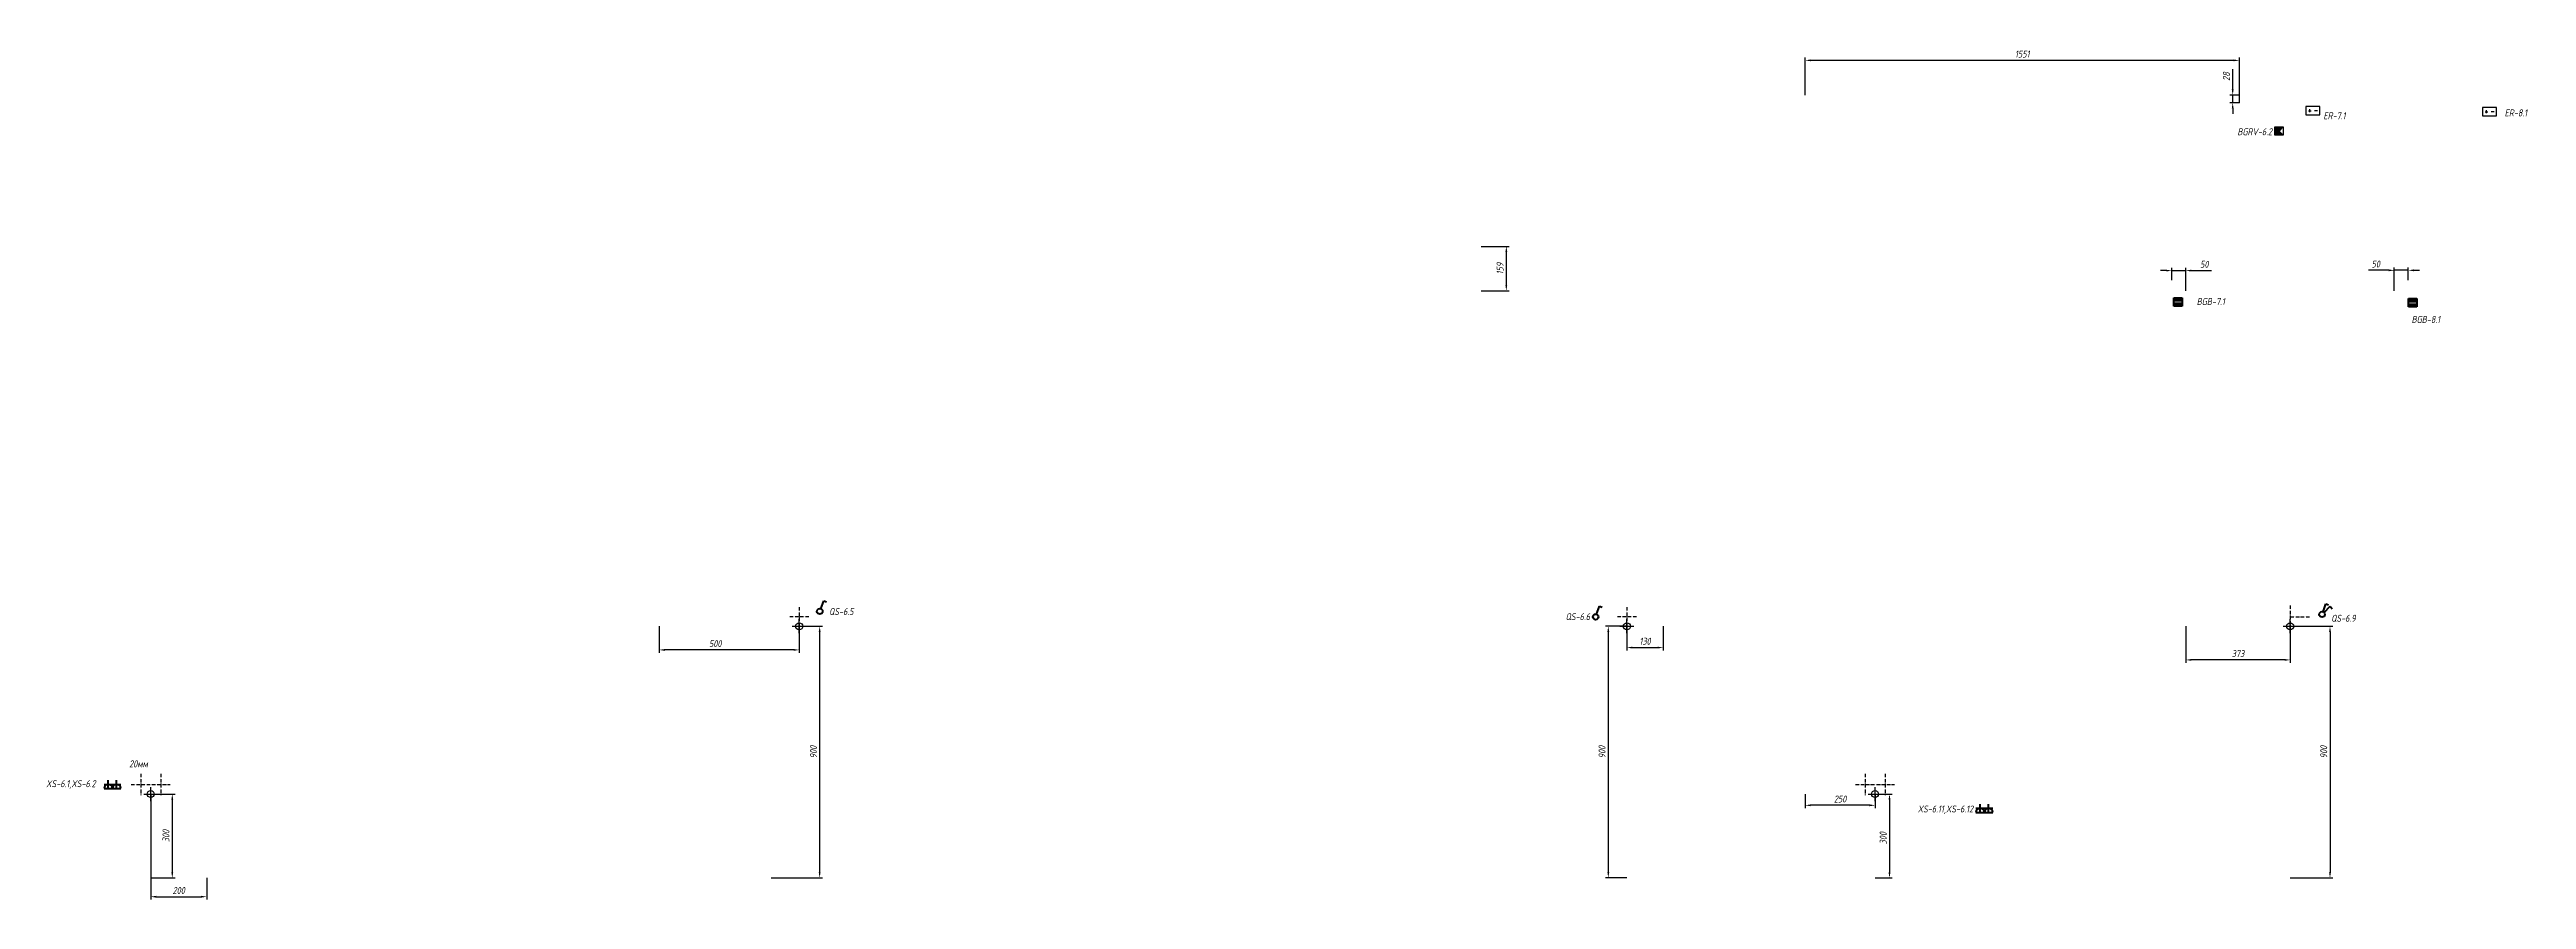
# Model space of a CAD drawing. Header units: millimetres. Extents: x -14867 to 18281, y -44534 to -39091.
# Drawn here: x 9431 to 18281, y -44477 to -41437 of the extents above; entities that cross this region are included whole.
import ezdxf
from ezdxf.enums import TextEntityAlignment as Align

# ---------------------------------------------------------------- set-up
doc = ezdxf.new("R2010")
doc.units = ezdxf.units.MM
doc.header["$PDMODE"] = 34
doc.header["$PDSIZE"] = 25
doc.linetypes.add('ACAD_ISO10W100', pattern=[18.5, 12, -3, 0.5, -3])
doc.layers.add('02 ЭОМ и СС', color=7, linetype='Continuous')
doc.layers.add('11 Привязка размеры', color=7, linetype='Continuous')
doc.styles.get("Standard").update_dxf_attribs({"font": 'Ubuntu-R.ttf'})
doc.styles.add('ГОСТ-ISOCPEUR', font='isocpeui.ttf', dxfattribs={"width": 0.8})
doc.dimstyles.new('ISO-25', dxfattribs={"dimtxt": 2.5, "dimasz": 2.5, "dimexe": 1.25, "dimexo": 0.625, "dimtad": 1, "dimtxsty": 'Standard', "dimcen": 2.5, "dimadec": 0, "dimazin": 0, "dimtfac": 1, "dimtmove": 0, "dimatfit": 3, "dimfxl": 1, "dimarcsym": 0})

# ---------------------------------------------------------------- blocks, each defined once
blk = doc.blocks.new('геркон')
at = {"lineweight": -2}
for points in [[(3, 2), (3, 3), (0, 3), (0, 2)], [(3, 0), (3, 1), (0, 1), (0, 0)]]:
    blk.add_hatch(color=0, dxfattribs=at).paths.add_polyline_path(points)
at = {"color": 0, "lineweight": -2}
for p, q in [((0, 0), (0, 3)), ((0, 3), (3, 3)), ((0, 2), (3, 2)), ((0, 1), (3, 1)), ((3, 0), (0, 0)), ((3, 3), (3, 0))]:
    blk.add_line(p, q, dxfattribs=at)
blk = doc.blocks.new('Охранный датчик')
blk.add_hatch(color=0).paths.add_polyline_path([(3, 3), (0, 3), (0, 0), (3, 0), (1.5, 1.5)])
at = {"color": 0}
for p, q in [((3, 3), (1.5, 1.5)), ((1.5, 1.5), (3, 0))]:
    blk.add_line(p, q, dxfattribs=at)
blk.add_lwpolyline([(3, 0), (0, 0), (0, 3), (3, 3)], close=True, dxfattribs=at)
blk = doc.blocks.new('кнопка 1')
at = {"color": 0, "lineweight": -2}
for p, q in [((0.35, 0.94), (1.39, 3.78)), ((1.39, 3.78), (2.34, 3.45))]:
    blk.add_line(p, q, dxfattribs=at)
blk.add_circle((0, 0), 1, dxfattribs=at)
blk = doc.blocks.new('кнопка 2')
at = {"color": 0, "lineweight": -2}
for p, q in [((0.35, 0.94), (1.39, 3.78)), ((0.71, 0.71), (2.93, 2.93)), ((1.39, 3.78), (2.34, 3.45)), ((2.93, 2.93), (3.66, 2))]:
    blk.add_line(p, q, dxfattribs=at)
blk.add_circle((0, 0), 1, dxfattribs=at)
blk = doc.blocks.new('ИП')
at = {"color": 0}
for p, q in [((0.86, 1.5), (1.91, 1.5)), ((1.38, 0.97), (1.38, 2.03)), ((4.14, 1.5), (3.09, 1.5))]:
    blk.add_line(p, q, dxfattribs=at)
blk.add_lwpolyline([(0, 0), (5, 0), (5, 3), (0, 3)], close=True, dxfattribs=at)
blk = doc.blocks.new('розетка скрытая трехполюсная')
at = {"color": 0, "lineweight": -2}
for p, q in [((-1.5, 1.5), (1.5, 1.5)), ((-1.5, 0), (1.5, 0)), ((0, 0), (0, 3))]:
    blk.add_line(p, q, dxfattribs=at)
blk.add_arc((0, 0), 1.5, 0, 180, dxfattribs=at)
blk = doc.blocks.new('*D889')
at = {"layer": '11 Привязка размеры', "color": 0, "lineweight": -2}
for p, q in [((9792.8, -44099.7), (9879.7, -44099.7)), ((9869.7, -44119.7), (9869.7, -44379.7)), ((9792.8, -44399.7), (9879.7, -44399.7))]:
    blk.add_line(p, q, dxfattribs=at)
at = {"layer": '11 Привязка размеры', "color": 0}
for points in [[(9873.1, -44119.7), (9866.4, -44119.7), (9869.7, -44099.7)], [(9866.4, -44379.7), (9873.1, -44379.7), (9869.7, -44399.7)]]:
    blk.add_solid(points, dxfattribs=at)
at = {"layer": 'Defpoints', "color": 0}
for p in [(9792.8, -44099.7), (9792.8, -44399.7), (9869.7, -44399.7)]:
    blk.add_point(p, dxfattribs=at)
at = {"layer": '11 Привязка размеры', "color": 0, "insert": (9847.2, -44249.7), "char_height": 25, "attachment_point": 5, "rotation": 90, "style": 'ГОСТ-ISOCPEUR'}
blk.add_mtext('300', dxfattribs=at)
blk = doc.blocks.new('*D891')
at = {"layer": '11 Привязка размеры', "color": 0, "lineweight": -2}
for p, q in [((9792.8, -44099.7), (9792.8, -44477)), ((9992.8, -44399.7), (9992.8, -44477)), ((9812.8, -44467), (9972.8, -44467))]:
    blk.add_line(p, q, dxfattribs=at)
at = {"layer": '11 Привязка размеры', "color": 0}
for points in [[(9812.8, -44463.6), (9812.8, -44470.3), (9792.8, -44467)], [(9972.8, -44470.3), (9972.8, -44463.6), (9992.8, -44467)]]:
    blk.add_solid(points, dxfattribs=at)
at = {"layer": 'Defpoints', "color": 0}
for p in [(9792.8, -44099.7), (9992.8, -44399.7), (9992.8, -44467)]:
    blk.add_point(p, dxfattribs=at)
at = {"layer": '11 Привязка размеры', "color": 0, "insert": (9892.8, -44444.5), "char_height": 25, "attachment_point": 5, "style": 'ГОСТ-ISOCPEUR'}
blk.add_mtext('200', dxfattribs=at)
blk = doc.blocks.new('*D893')
at = {"layer": '11 Привязка размеры', "color": 0, "lineweight": -2}
for p, q in [((12109.7, -43499.7), (12192.7, -43499.7)), ((12182.7, -43519.7), (12182.7, -44379.7)), ((12009.7, -44399.7), (12192.7, -44399.7))]:
    blk.add_line(p, q, dxfattribs=at)
at = {"layer": '11 Привязка размеры', "color": 0}
for points in [[(12186, -43519.7), (12179.4, -43519.7), (12182.7, -43499.7)], [(12179.4, -44379.7), (12186, -44379.7), (12182.7, -44399.7)]]:
    blk.add_solid(points, dxfattribs=at)
at = {"layer": 'Defpoints', "color": 0}
for p in [(12109.7, -43499.7), (12009.7, -44399.7), (12182.7, -44399.7)]:
    blk.add_point(p, dxfattribs=at)
at = {"layer": '11 Привязка размеры', "color": 0, "insert": (12160.2, -43949.7), "char_height": 25, "attachment_point": 5, "rotation": 90, "style": 'ГОСТ-ISOCPEUR'}
blk.add_mtext('900', dxfattribs=at)
blk = doc.blocks.new('*D894')
at = {"layer": '11 Привязка размеры', "color": 0, "lineweight": -2}
for p, q in [((11609.7, -43499.7), (11609.7, -43594.2)), ((12109.7, -43499.7), (12109.7, -43594.2)), ((12089.7, -43584.2), (11629.7, -43584.2))]:
    blk.add_line(p, q, dxfattribs=at)
at = {"layer": '11 Привязка размеры', "color": 0}
for points in [[(11629.7, -43580.9), (11629.7, -43587.5), (11609.7, -43584.2)], [(12089.7, -43587.5), (12089.7, -43580.9), (12109.7, -43584.2)]]:
    blk.add_solid(points, dxfattribs=at)
at = {"layer": 'Defpoints', "color": 0}
for p in [(11609.7, -43499.7), (12109.7, -43499.7), (11609.7, -43584.2)]:
    blk.add_point(p, dxfattribs=at)
at = {"layer": '11 Привязка размеры', "color": 0, "insert": (11809.7, -43561.7), "char_height": 25, "attachment_point": 5, "style": 'ГОСТ-ISOCPEUR'}
blk.add_mtext('500', dxfattribs=at)
blk = doc.blocks.new('*D895')
at = {"layer": '11 Привязка размеры', "color": 0, "lineweight": -2}
for p, q in [((15066.7, -43499.7), (15066.7, -43585.8)), ((15196.7, -43499.7), (15196.7, -43585.8)), ((15086.7, -43575.8), (15176.7, -43575.8))]:
    blk.add_line(p, q, dxfattribs=at)
at = {"layer": '11 Привязка размеры', "color": 0}
for points in [[(15086.7, -43572.5), (15086.7, -43579.2), (15066.7, -43575.8)], [(15176.7, -43579.2), (15176.7, -43572.5), (15196.7, -43575.8)]]:
    blk.add_solid(points, dxfattribs=at)
at = {"layer": 'Defpoints', "color": 0}
for p in [(15066.7, -43499.7), (15196.7, -43499.7), (15196.7, -43575.8)]:
    blk.add_point(p, dxfattribs=at)
at = {"layer": '11 Привязка размеры', "color": 0, "insert": (15131.7, -43553.3), "char_height": 25, "attachment_point": 5, "style": 'ГОСТ-ISOCPEUR'}
blk.add_mtext('130', dxfattribs=at)
blk = doc.blocks.new('*D896')
at = {"layer": '11 Привязка размеры', "color": 0, "lineweight": -2}
for p, q in [((15066.7, -43499.7), (14990.4, -43499.7)), ((15000.4, -43519.7), (15000.4, -44379.7)), ((15066.7, -44399.7), (14990.4, -44399.7))]:
    blk.add_line(p, q, dxfattribs=at)
at = {"layer": '11 Привязка размеры', "color": 0}
for points in [[(15003.8, -43519.7), (14997.1, -43519.7), (15000.4, -43499.7)], [(14997.1, -44379.7), (15003.8, -44379.7), (15000.4, -44399.7)]]:
    blk.add_solid(points, dxfattribs=at)
at = {"layer": 'Defpoints', "color": 0}
for p in [(15066.7, -43499.7), (15000.4, -44399.7), (15066.7, -44399.7)]:
    blk.add_point(p, dxfattribs=at)
at = {"layer": '11 Привязка размеры', "color": 0, "insert": (14977.9, -43949.7), "char_height": 25, "attachment_point": 5, "rotation": 90, "style": 'ГОСТ-ISOCPEUR'}
blk.add_mtext('900', dxfattribs=at)
blk = doc.blocks.new('*D897')
at = {"layer": '11 Привязка размеры', "color": 0, "lineweight": -2}
for p, q in [((14546.7, -42140.7), (14646, -42140.7)), ((14636, -42160.7), (14636, -42279.7)), ((14546.7, -42299.7), (14646, -42299.7))]:
    blk.add_line(p, q, dxfattribs=at)
at = {"layer": '11 Привязка размеры', "color": 0}
for points in [[(14639.4, -42160.7), (14632.7, -42160.7), (14636, -42140.7)], [(14632.7, -42279.7), (14639.4, -42279.7), (14636, -42299.7)]]:
    blk.add_solid(points, dxfattribs=at)
at = {"layer": 'Defpoints', "color": 0}
for p in [(14546.7, -42140.7), (14546.7, -42299.7), (14636, -42299.7)]:
    blk.add_point(p, dxfattribs=at)
at = {"layer": '11 Привязка размеры', "color": 0, "insert": (14613.5, -42220.2), "char_height": 25, "attachment_point": 5, "rotation": 90, "style": 'ГОСТ-ISOCPEUR'}
blk.add_mtext('159', dxfattribs=at)
blk = doc.blocks.new('*D899')
at = {"layer": '11 Привязка размеры', "color": 0, "lineweight": -2}
for p, q in [((15953.6, -44099.7), (16015, -44099.7)), ((16005, -44119.7), (16005, -44379.7)), ((15953.6, -44399.7), (16015, -44399.7))]:
    blk.add_line(p, q, dxfattribs=at)
at = {"layer": '11 Привязка размеры', "color": 0}
for points in [[(16008.4, -44119.7), (16001.7, -44119.7), (16005, -44099.7)], [(16001.7, -44379.7), (16008.4, -44379.7), (16005, -44399.7)]]:
    blk.add_solid(points, dxfattribs=at)
at = {"layer": 'Defpoints', "color": 0}
for p in [(15953.6, -44099.7), (15953.6, -44399.7), (16005, -44399.7)]:
    blk.add_point(p, dxfattribs=at)
at = {"layer": '11 Привязка размеры', "color": 0, "insert": (15982.5, -44257.8), "char_height": 25, "attachment_point": 5, "rotation": 90, "style": 'ГОСТ-ISOCPEUR'}
blk.add_mtext('300', dxfattribs=at)
blk = doc.blocks.new('*D900')
at = {"layer": '11 Привязка размеры', "color": 0, "lineweight": -2}
for p, q in [((15703.6, -44099.7), (15703.6, -44150)), ((15933.6, -44140), (15723.6, -44140)), ((15953.6, -44099.7), (15953.6, -44150))]:
    blk.add_line(p, q, dxfattribs=at)
at = {"layer": '11 Привязка размеры', "color": 0}
for points in [[(15723.6, -44136.7), (15723.6, -44143.3), (15703.6, -44140)], [(15933.6, -44143.3), (15933.6, -44136.7), (15953.6, -44140)]]:
    blk.add_solid(points, dxfattribs=at)
at = {"layer": 'Defpoints', "color": 0}
for p in [(15703.6, -44099.7), (15703.6, -44140), (15953.6, -44099.7)]:
    blk.add_point(p, dxfattribs=at)
at = {"layer": '11 Привязка размеры', "color": 0, "insert": (15828.6, -44117.5), "char_height": 25, "attachment_point": 5, "style": 'ГОСТ-ISOCPEUR'}
blk.add_mtext('250', dxfattribs=at)
blk = doc.blocks.new('*D901')
at = {"layer": '11 Привязка размеры', "color": 0, "lineweight": -2}
for p, q in [((16993.6, -42227.5), (16973.6, -42227.5)), ((17013.6, -42261.7), (17013.6, -42217.5)), ((17013.6, -42227.5), (17063.6, -42227.5)), ((17063.6, -42299.7), (17063.6, -42217.5)), ((17083.6, -42227.5), (17156, -42227.5))]:
    blk.add_line(p, q, dxfattribs=at)
at = {"layer": '11 Привязка размеры', "color": 0}
for points in [[(16993.6, -42230.8), (16993.6, -42224.2), (17013.6, -42227.5)], [(17083.6, -42224.2), (17083.6, -42230.8), (17063.6, -42227.5)]]:
    blk.add_solid(points, dxfattribs=at)
at = {"layer": 'Defpoints', "color": 0}
for p in [(17013.6, -42261.7), (17063.6, -42227.5), (17063.6, -42299.7)]:
    blk.add_point(p, dxfattribs=at)
at = {"layer": '11 Привязка размеры', "color": 0, "insert": (17129.8, -42205), "char_height": 25, "attachment_point": 5, "style": 'ГОСТ-ISOCPEUR'}
blk.add_mtext('50', dxfattribs=at)
blk = doc.blocks.new('*D902')
at = {"layer": '11 Привязка размеры', "color": 0, "lineweight": -2}
for p, q in [((17788.6, -42226.5), (17716.2, -42226.5)), ((17808.6, -42299.7), (17808.6, -42216.5)), ((17858.6, -42226.5), (17808.6, -42226.5)), ((17858.6, -42261.7), (17858.6, -42216.5)), ((17878.6, -42226.5), (17898.6, -42226.5))]:
    blk.add_line(p, q, dxfattribs=at)
at = {"layer": '11 Привязка размеры', "color": 0}
for points in [[(17788.6, -42229.8), (17788.6, -42223.1), (17808.6, -42226.5)], [(17878.6, -42223.1), (17878.6, -42229.8), (17858.6, -42226.5)]]:
    blk.add_solid(points, dxfattribs=at)
at = {"layer": 'Defpoints', "color": 0}
for p in [(17808.6, -42226.5), (17808.6, -42299.7), (17858.6, -42261.7)]:
    blk.add_point(p, dxfattribs=at)
at = {"layer": '11 Привязка размеры', "color": 0, "insert": (17742.4, -42204), "char_height": 25, "attachment_point": 5, "style": 'ГОСТ-ISOCPEUR'}
blk.add_mtext('50', dxfattribs=at)
blk = doc.blocks.new('*D903')
at = {"layer": '11 Привязка размеры', "color": 0, "lineweight": -2}
for p, q in [((17436.6, -43499.7), (17588.9, -43499.7)), ((17578.9, -43519.7), (17578.9, -44379.7)), ((17436.6, -44399.7), (17588.9, -44399.7))]:
    blk.add_line(p, q, dxfattribs=at)
at = {"layer": '11 Привязка размеры', "color": 0}
for points in [[(17582.2, -43519.7), (17575.6, -43519.7), (17578.9, -43499.7)], [(17575.6, -44379.7), (17582.2, -44379.7), (17578.9, -44399.7)]]:
    blk.add_solid(points, dxfattribs=at)
at = {"layer": 'Defpoints', "color": 0}
for p in [(17436.6, -43499.7), (17436.6, -44399.7), (17578.9, -44399.7)]:
    blk.add_point(p, dxfattribs=at)
at = {"layer": '11 Привязка размеры', "color": 0, "insert": (17556.4, -43949.7), "char_height": 25, "attachment_point": 5, "rotation": 90, "style": 'ГОСТ-ISOCPEUR'}
blk.add_mtext('900', dxfattribs=at)
blk = doc.blocks.new('*D904')
at = {"layer": '11 Привязка размеры', "color": 0, "lineweight": -2}
for p, q in [((17063.6, -43499.7), (17063.6, -43629.9)), ((17436.6, -43499.7), (17436.6, -43629.9)), ((17416.6, -43619.9), (17083.6, -43619.9))]:
    blk.add_line(p, q, dxfattribs=at)
at = {"layer": '11 Привязка размеры', "color": 0}
for points in [[(17083.6, -43616.6), (17083.6, -43623.3), (17063.6, -43619.9)], [(17416.6, -43623.3), (17416.6, -43616.6), (17436.6, -43619.9)]]:
    blk.add_solid(points, dxfattribs=at)
at = {"layer": 'Defpoints', "color": 0}
for p in [(17063.6, -43499.7), (17436.6, -43499.7), (17063.6, -43619.9)]:
    blk.add_point(p, dxfattribs=at)
at = {"layer": '11 Привязка размеры', "color": 0, "insert": (17250.1, -43597.4), "char_height": 25, "attachment_point": 5, "style": 'ГОСТ-ISOCPEUR'}
blk.add_mtext('373', dxfattribs=at)
blk = doc.blocks.new('*D968')
at = {"layer": '11 Привязка размеры', "color": 0, "lineweight": -2}
for p, q in [((17231.3, -41579.7), (17231.3, -41507.4)), ((17255, -41599.7), (17221.3, -41599.7)), ((17255, -41627.2), (17221.3, -41627.2)), ((17231.3, -41627.2), (17231.3, -41599.7)), ((17231.3, -41647.2), (17231.3, -41667.2))]:
    blk.add_line(p, q, dxfattribs=at)
at = {"layer": '11 Привязка размеры', "color": 0}
for points in [[(17227.9, -41579.7), (17234.6, -41579.7), (17231.3, -41599.7)], [(17234.6, -41647.2), (17227.9, -41647.2), (17231.3, -41627.2)]]:
    blk.add_solid(points, dxfattribs=at)
at = {"layer": 'Defpoints', "color": 0}
for p in [(17231.3, -41599.7), (17255, -41599.7), (17255, -41627.2)]:
    blk.add_point(p, dxfattribs=at)
at = {"layer": '11 Привязка размеры', "color": 0, "insert": (17208.8, -41533.5), "char_height": 25, "attachment_point": 5, "rotation": 90, "style": 'ГОСТ-ISOCPEUR'}
blk.add_mtext('28', dxfattribs=at)
blk = doc.blocks.new('*D969')
at = {"layer": '11 Привязка размеры', "color": 0, "lineweight": -2}
for p, q in [((15703.6, -41599.7), (15703.6, -41465.5)), ((17235, -41475.5), (15723.6, -41475.5)), ((17255, -41627.2), (17255, -41465.5))]:
    blk.add_line(p, q, dxfattribs=at)
at = {"layer": '11 Привязка размеры', "color": 0}
for points in [[(15723.6, -41472.2), (15723.6, -41478.8), (15703.6, -41475.5)], [(17235, -41478.8), (17235, -41472.2), (17255, -41475.5)]]:
    blk.add_solid(points, dxfattribs=at)
at = {"layer": 'Defpoints', "color": 0}
for p in [(15703.6, -41475.5), (15703.6, -41599.7), (17255, -41627.2)]:
    blk.add_point(p, dxfattribs=at)
at = {"layer": '11 Привязка размеры', "color": 0, "insert": (16479.3, -41453), "char_height": 25, "attachment_point": 5, "style": 'ГОСТ-ISOCPEUR'}
blk.add_mtext('1551', dxfattribs=at)

msp = doc.modelspace()

# ---------------------------------------------------------------- linework, layer by layer
at = {"layer": '11 Привязка размеры', "linetype": 'ACAD_ISO10W100'}
for p, q in [((12109.7, -43431.7), (12109.7, -43499.7)), ((12109.7, -43431.7), (12109.7, -43499.7)), ((15066.7, -43431.7), (15066.7, -43499.7)), ((17436.6, -43425.6), (17436.6, -43501.4)), ((12143.7, -43465.7), (12075.7, -43465.7)), ((12143.7, -43465.7), (12075.7, -43465.7)), ((15100.7, -43465.7), (15032.7, -43465.7)), ((17438.1, -43465.7), (17506.1, -43465.7)), ((9723.3, -44065.7), (9862.3, -44065.7)), ((9723.3, -44065.7), (9862.3, -44065.7)), ((9757.3, -44027.8), (9757.3, -44103.6)), ((9757.3, -44027.8), (9757.3, -44103.6)), ((9828.3, -44027.8), (9828.3, -44103.6)), ((9828.3, -44027.8), (9828.3, -44103.6)), ((15884.1, -44065.7), (16023.1, -44065.7)), ((15918.1, -44027.8), (15918.1, -44103.6)), ((15989.1, -44027.8), (15989.1, -44103.6))]:
    msp.add_line(p, q, dxfattribs=at)
at = {"layer": '11 Привязка размеры', "lineweight": -2}
for p in [(12109.7, -43499.7), (12109.7, -43499.7), (15066.7, -43499.7), (15066.7, -43499.7), (17436.6, -43499.7), (17436.6, -43499.7), (9792.8, -44099.7), (9792.8, -44099.7), (15953.6, -44099.7), (15953.6, -44099.7)]:
    msp.add_point(p, dxfattribs=at)

# ---------------------------------------------------------------- block references
at = {"layer": '02 ЭОМ и СС', "xscale": 10, "yscale": 10, "zscale": 10}
for p in [(17492.9, -41670.6), (18124.2, -41674.1)]:
    msp.add_blockref('ИП', p, dxfattribs=at)
at = {"layer": '02 ЭОМ и СС', "color": 1, "lineweight": 40, "xscale": 10, "yscale": 10, "zscale": 10}
for name, p in [('Охранный датчик', (17381.8, -41743.3)), ('розетка скрытая трехполюсная', (9640.9, -44080.1)), ('розетка скрытая трехполюсная', (9670.9, -44080.1)), ('розетка скрытая трехполюсная', (16329, -44165.6)), ('розетка скрытая трехполюсная', (16359, -44165.6))]:
    msp.add_blockref(name, p, dxfattribs=at)
at = {"layer": '02 ЭОМ и СС', "lineweight": 40, "xscale": 10, "yscale": 10, "zscale": 10}
for p in [(17020.4, -42354.4), (17858.9, -42357.6)]:
    msp.add_blockref('геркон', p, dxfattribs=at)
at = {"layer": '02 ЭОМ и СС', "color": 3, "lineweight": 40, "xscale": 10, "yscale": 10, "zscale": 10}
for name, p in [('кнопка 1', (12183.2, -43446.3)), ('кнопка 1', (14955.2, -43466)), ('кнопка 2', (17550.5, -43457.2))]:
    msp.add_blockref(name, p, dxfattribs=at)

# ---------------------------------------------------------------- texts
at = {"layer": '02 ЭОМ и СС', "linetype": 'Continuous', "style": 'ГОСТ-ISOCPEUR', "width": 0.8}
for s, p in [('ER-7.1', (17555.2, -41686.1)), ('ER-8.1', (18202.8, -41675.9)), ('QS-6.5', (12216.4, -43459.3)), ('QS-6.9', (17583.1, -43483.5))]:
    msp.add_text(s, height=25, dxfattribs=at).set_placement(p)
for s, p in [('BGRV-6.2', (17371.8, -41743.3)), ('BGB-7.1', (17203.3, -42350.7)), ('BGB-8.1', (17972.2, -42414.7)), ('QS-6.6', (14935, -43477.8)), ('XS-6.1,XS-6.2', (9596, -44075.2)), ('XS-6.11,XS-6.12', (16304, -44165.6))]:
    msp.add_text(s, height=25, dxfattribs=at).set_placement(p, align=Align.RIGHT)
at = {"layer": '11 Привязка размеры', "style": 'ГОСТ-ISOCPEUR', "width": 0.8}
msp.add_text('20мм', height=25, dxfattribs=at).set_placement((9782.4, -44004.2), align=Align.RIGHT)

# ---------------------------------------------------------------- dimensions: what is measured, and where the dimension line sits
at = {"layer": '11 Привязка размеры'}
for base, p1, p2, picture, middle in [((15703.6, -41475.5), (17255, -41627.2), (15703.6, -41599.7), '*D969', (16479.3, -41475.5)), ((11609.7, -43584.2), (12109.7, -43499.7), (11609.7, -43499.7), '*D894', (11809.7, -43584.2)), ((15196.7, -43575.8), (15066.7, -43499.7), (15196.7, -43499.7), '*D895', (15131.7, -43575.8)), ((17063.6, -43619.9), (17436.6, -43499.7), (17063.6, -43499.7), '*D904', (17250.1, -43619.9))]:
    dim = msp.add_linear_dim(base=base, p1=p1, p2=p2, dimstyle='ISO-25', override={"dimtxt": 25, "dimasz": 20, "dimexe": 10, "dimexo": 0, "dimgap": 10, "dimdec": 0, "dimtxsty": 'ГОСТ-ISOCPEUR'}, dxfattribs=at)
    dim.commit()
    dim.dimension.update_dxf_attribs({"geometry": picture, "text_midpoint": middle, "dimtype": 160})
for base, p1, p2, picture, middle in [((17231.2639272, -41599.7314239), (17254.9693764, -41627.2314239), (17254.9693764, -41599.7314239), '*D968', (17208.7639272, -41533.5409478)), ((14636, -42299.7), (14546.7, -42140.7), (14546.7, -42299.7), '*D897', (14613.5, -42220.2)), ((12182.7, -44399.7), (12109.7, -43499.7), (12009.7, -44399.7), '*D893', (12160.2, -43949.7)), ((15000.4, -44399.7), (15066.7, -43499.7), (15066.7, -44399.7), '*D896', (14977.9, -43949.7)), ((17578.9, -44399.7), (17436.6, -43499.7), (17436.6, -44399.7), '*D903', (17556.4, -43949.7)), ((9869.7, -44399.7), (9792.8, -44099.7), (9792.8, -44399.7), '*D889', (9847.2, -44249.7))]:
    dim = msp.add_linear_dim(base=base, p1=p1, p2=p2, angle=90, dimstyle='ISO-25', override={"dimtxt": 25, "dimasz": 20, "dimexe": 10, "dimexo": 0, "dimgap": 10, "dimdec": 0, "dimtxsty": 'ГОСТ-ISOCPEUR'}, dxfattribs=at)
    dim.commit()
    dim.dimension.update_dxf_attribs({"geometry": picture, "text_midpoint": middle})
for base, p1, p2, picture, middle in [((17063.6, -42227.5), (17013.6, -42261.7), (17063.6, -42299.7), '*D901', (17129.8, -42205)), ((17808.6, -42226.5), (17858.6, -42261.7), (17808.6, -42299.7), '*D902', (17742.4, -42204)), ((9992.8, -44467), (9792.8, -44099.7), (9992.8, -44399.7), '*D891', (9892.8, -44444.5)), ((15703.6, -44140), (15953.6, -44099.7), (15703.6, -44099.7), '*D900', (15828.6, -44117.5))]:
    dim = msp.add_linear_dim(base=base, p1=p1, p2=p2, dimstyle='ISO-25', override={"dimtxt": 25, "dimasz": 20, "dimexe": 10, "dimexo": 0, "dimgap": 10, "dimdec": 0, "dimtxsty": 'ГОСТ-ISOCPEUR'}, dxfattribs=at)
    dim.commit()
    dim.dimension.update_dxf_attribs({"geometry": picture, "text_midpoint": middle})
dim = msp.add_linear_dim(base=(16005, -44399.7), p1=(15953.6, -44099.7), p2=(15953.6, -44399.7), angle=90, dimstyle='ISO-25', override={"dimtxt": 25, "dimasz": 20, "dimexe": 10, "dimexo": 0, "dimgap": 10, "dimdec": 0, "dimtxsty": 'ГОСТ-ISOCPEUR'}, dxfattribs=at)
dim.commit()
dim.dimension.update_dxf_attribs({"geometry": '*D899', "text_midpoint": (16005, -44257.8), "dimtype": 160})

doc.saveas('drawing.dxf')
